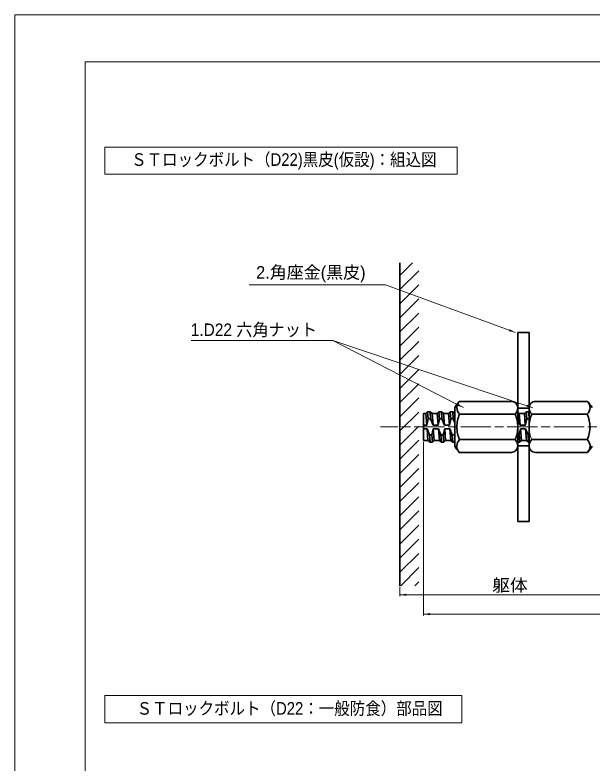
# Model space of a CAD drawing. Units: millimetres at full size, sheet at 1:2; details may follow other scales. Extents: x 1798 to 3480, y 1300 to 2488.
# Drawn here: x 1798 to 2257, y 1894 to 2488 of the extents above; entities that cross this region are included whole.
import ezdxf
from ezdxf.enums import TextEntityAlignment as Align

# ---------------------------------------------------------------- set-up
doc = ezdxf.new("R2010")
doc.units = ezdxf.units.MM
doc.header["$LTSCALE"] = 2
doc.linetypes.add('CHAIN', pattern=[18.5, 12, -1.5, 3.5, -1.5])
for name, color, linetype, lineweight in [('0_2', 7, 'Continuous', 13), ('1 外形線', 7, 'Continuous', 35), ('2 細い実線', 3, 'Continuous', 20), ('4中心線', 1, 'CHAIN', 15), ('6 寸法線', 4, 'Continuous', 13), ('7 枠・タイトル', 7, 'Continuous', 13), ('Defpoints_3', 7, 'Continuous', 13)]:
    doc.layers.add(name, color=color, linetype=linetype, lineweight=lineweight)
doc.styles.add('ＭＳ Ｐゴシック', font='')
doc.styles.get('ＭＳ Ｐゴシック').set_extended_font_data('MS PGothic')

# ---------------------------------------------------------------- blocks, each defined once
blk = doc.blocks.new('filled_arrow')
at = {"color": 0, "linetype": 'Continuous', "lineweight": -2}
blk.add_solid([(7.5, 1.25), (0, 0), (7.5, -1.25)], dxfattribs=at)

msp = doc.modelspace()

# ---------------------------------------------------------------- hatches: boundary and pattern name
at = {"layer": '2 細い実線'}
h = msp.add_hatch(dxfattribs=at)
h.set_pattern_fill('USER', color=256, style=0, pattern_type=2)
h.set_pattern_definition([(45, (1874.893, 1299.905), (-5.61266, 5.61266), [])])
h.paths.add_polyline_path([(2118.985, 2162.287), (2118.985, 2160.797), (2118.985, 2159.287), (2118.985, 2151.437), (2118.986, 2034.744), (2103.986, 2034.744), (2103.985, 2160.797), (2103.984, 2291.062), (2118.984, 2291.062), (2118.985, 2170.137)])

# ---------------------------------------------------------------- linework, layer by layer
at = {"layer": '0_2'}
msp.add_arc((2231.506, 2160.797), 25, 179.99696, 203.86302, dxfattribs=at)
at = {"layer": '1 外形線'}
for p, q in [((2103.986, 2034.744), (2103.984, 2291.062)), ((2197.508, 2175.799), (2197.51, 2235.802)), ((2206.51, 2235.801), (2197.51, 2235.802)), ((2206.51, 2235.801), (2206.508, 2175.799)), ((2192.509, 2180.998), (2151.099, 2180.998)), ((2211.508, 2180.998), (2252.918, 2180.996)), ((2147.509, 2160.798), (2147.509, 2176.158)), ((2206.508, 2175.799), (2197.508, 2175.799)), ((2197.509, 2160.798), (2197.509, 2175.998)), ((2206.506, 2160.798), (2206.507, 2175.998)), ((2122.764, 2171.556), (2122.765, 2150.056)), ((2124.43, 2171.538), (2122.764, 2171.538)), ((2125.823, 2172.887), (2124.43, 2171.538)), ((2125.194, 2162.288), (2124.43, 2171.538)), ((2126.299, 2167.137), (2125.823, 2172.887)), ((2127.824, 2172.887), (2125.823, 2172.887)), ((2127.824, 2172.887), (2129.44, 2171.538)), ((2128.299, 2167.137), (2127.824, 2172.887)), ((2130.204, 2162.287), (2129.44, 2171.538)), ((2133.453, 2171.538), (2129.44, 2171.538)), ((2134.846, 2172.887), (2133.453, 2171.538)), ((2134.217, 2162.287), (2133.453, 2171.538)), ((2135.322, 2167.137), (2134.846, 2172.887)), ((2136.847, 2172.887), (2134.846, 2172.887)), ((2136.847, 2172.887), (2138.463, 2171.537)), ((2137.322, 2167.137), (2136.847, 2172.887)), ((2142.476, 2171.538), (2138.463, 2171.538)), ((2139.227, 2162.287), (2138.463, 2171.537)), ((2143.869, 2172.887), (2142.476, 2171.538)), ((2143.24, 2162.287), (2142.476, 2171.538)), ((2144.345, 2167.137), (2143.869, 2172.887)), ((2145.87, 2172.887), (2143.869, 2172.887)), ((2145.87, 2172.887), (2147.486, 2171.537)), ((2146.345, 2167.137), (2145.87, 2172.887)), ((2147.509, 2171.257), (2147.486, 2171.537)), ((2147.509, 2171.537), (2147.486, 2171.537)), ((2195.372, 2170.913), (2151.264, 2170.913)), ((2197.509, 2172.553), (2198.724, 2171.538)), ((2202.737, 2171.539), (2198.724, 2171.539)), ((2199.488, 2162.289), (2198.724, 2171.538)), ((2204.131, 2172.888), (2202.738, 2171.539)), ((2203.502, 2162.289), (2202.738, 2171.539)), ((2206.13, 2172.888), (2204.131, 2172.888)), ((2204.606, 2167.139), (2204.131, 2172.888)), ((2206.13, 2172.888), (2206.507, 2172.574)), ((2206.507, 2168.339), (2206.13, 2172.888)), ((2208.645, 2170.913), (2252.752, 2170.911)), ((2125.194, 2162.288), (2122.765, 2162.288)), ((2126.299, 2167.137), (2125.194, 2162.288)), ((2126.299, 2167.137), (2128.299, 2167.137)), ((2128.299, 2167.137), (2130.204, 2162.287)), ((2134.217, 2162.287), (2130.204, 2162.287)), ((2135.322, 2167.137), (2134.217, 2162.287)), ((2135.322, 2167.137), (2137.322, 2167.137)), ((2137.322, 2167.137), (2139.227, 2162.287)), ((2143.24, 2162.287), (2139.227, 2162.287)), ((2144.345, 2167.137), (2143.24, 2162.287)), ((2144.345, 2167.137), (2146.345, 2167.137)), ((2146.345, 2167.137), (2147.51, 2164.172)), ((2197.582, 2167.139), (2197.51, 2168.015)), ((2197.51, 2167.139), (2197.582, 2167.139)), ((2197.582, 2167.139), (2199.488, 2162.289)), ((2203.501, 2162.289), (2199.488, 2162.289)), ((2204.606, 2167.139), (2203.502, 2162.289)), ((2204.606, 2167.139), (2206.507, 2167.138)), ((2125.442, 2159.288), (2122.765, 2159.288)), ((2126.206, 2150.038), (2125.442, 2159.288)), ((2127.348, 2154.437), (2125.442, 2159.288)), ((2129.348, 2154.438), (2130.452, 2159.288)), ((2131.216, 2150.037), (2130.452, 2159.288)), ((2134.465, 2159.288), (2130.452, 2159.288)), ((2135.229, 2150.038), (2134.465, 2159.288)), ((2136.371, 2154.437), (2134.465, 2159.288)), ((2138.371, 2154.438), (2139.475, 2159.288)), ((2140.239, 2150.037), (2139.475, 2159.288)), ((2143.488, 2159.288), (2139.475, 2159.288)), ((2144.252, 2150.037), (2143.488, 2159.288)), ((2145.394, 2154.437), (2143.488, 2159.288)), ((2147.509, 2160.798), (2147.509, 2145.439)), ((2197.509, 2160.798), (2197.509, 2145.598)), ((2198.631, 2154.439), (2199.736, 2159.289)), ((2203.749, 2159.289), (2199.736, 2159.289)), ((2200.5, 2150.039), (2199.736, 2159.288)), ((2204.514, 2150.039), (2203.75, 2159.289)), ((2205.655, 2154.438), (2203.75, 2159.289)), ((2206.506, 2160.798), (2206.506, 2145.598)), ((2127.348, 2154.437), (2129.348, 2154.438)), ((2127.823, 2148.687), (2127.348, 2154.437)), ((2129.823, 2148.687), (2129.348, 2154.438)), ((2136.371, 2154.437), (2138.371, 2154.438)), ((2136.846, 2148.687), (2136.371, 2154.437)), ((2138.846, 2148.687), (2138.371, 2154.438)), ((2145.869, 2148.687), (2145.394, 2154.437)), ((2145.394, 2154.437), (2147.394, 2154.437)), ((2147.394, 2154.437), (2147.51, 2154.947)), ((2147.51, 2153.033), (2147.394, 2154.437)), ((2195.372, 2150.683), (2151.264, 2150.683)), ((2197.51, 2154.439), (2198.631, 2154.439)), ((2199.106, 2148.688), (2198.631, 2154.439)), ((2205.655, 2154.438), (2206.506, 2154.439)), ((2206.131, 2148.688), (2205.655, 2154.438)), ((2208.644, 2150.683), (2252.751, 2150.681)), ((2126.206, 2150.038), (2122.765, 2150.038)), ((2127.823, 2148.687), (2126.206, 2150.038)), ((2129.823, 2148.687), (2127.823, 2148.687)), ((2129.823, 2148.687), (2131.216, 2150.038)), ((2135.229, 2150.038), (2131.216, 2150.037)), ((2136.846, 2148.687), (2135.229, 2150.038)), ((2138.846, 2148.687), (2136.846, 2148.687)), ((2138.846, 2148.687), (2140.239, 2150.037)), ((2144.252, 2150.037), (2140.239, 2150.037)), ((2145.869, 2148.687), (2144.252, 2150.037)), ((2147.51, 2148.687), (2145.869, 2148.687)), ((2197.507, 2145.799), (2197.506, 2085.802)), ((2206.507, 2145.799), (2197.507, 2145.799)), ((2199.106, 2148.688), (2197.509, 2148.689)), ((2199.106, 2148.688), (2200.5, 2150.039)), ((2204.514, 2150.039), (2200.5, 2150.039)), ((2206.131, 2148.688), (2204.514, 2150.039)), ((2206.506, 2148.688), (2206.131, 2148.688)), ((2206.506, 2085.801), (2206.507, 2145.799)), ((2192.509, 2140.598), (2151.099, 2140.598)), ((2211.505, 2140.598), (2252.916, 2140.596)), ((2206.506, 2085.801), (2197.506, 2085.802))]:
    msp.add_line(p, q, dxfattribs=at)
for centre, radius, start, end in [((2173.279, 2160.798), 30, 137.67514, 149.20449), ((2156.342, 2176.041), 7.216, 136.60274, 225.27705), ((2192.509, 2175.998), 5, 0, 90), ((2211.507, 2175.998), 5, 89.99696, 179.99696), ((2247.674, 2176.038), 7.216, 314.71991, 43.39422), ((2230.736, 2160.797), 30, 30.79248, 42.32182), ((2190.493, 2175.956), 7.016, 314.05313, 0.1882), ((2213.523, 2175.955), 7.016, 179.80877, 225.94383), ((2174.127, 2160.798), 25, 156.13394, 180), ((2172.509, 2160.798), 25, 0, 23.86606), ((2231.506, 2160.797), 25, 156.1309, 179.99696), ((2229.889, 2160.797), 25, 359.99696, 23.86302), ((2174.127, 2160.798), 25, 180, 203.86606), ((2172.509, 2160.798), 25, 336.13394, 0), ((2229.889, 2160.797), 25, 336.1309, 359.99696), ((2156.342, 2145.556), 7.216, 134.72295, 223.39726), ((2190.493, 2145.641), 7.016, 359.8118, 45.94687), ((2213.522, 2145.64), 7.016, 134.0501, 180.18516), ((2247.673, 2145.554), 7.216, 316.5997, 45.27402), ((2173.279, 2160.798), 30, 210.79551, 222.32486), ((2192.509, 2145.598), 5, 270, 0), ((2211.506, 2145.598), 5, 179.99696, 269.99696), ((2230.736, 2160.797), 30, 317.67211, 329.20145)]:
    msp.add_arc(centre, radius, start, end, dxfattribs=at)
at = {"layer": '4中心線'}
msp.add_line((3323.229, 2160.798), (2088.495, 2160.798), dxfattribs=at)
at = {"layer": '6 寸法線'}
for p, q in [((2122.765, 2149.038), (2122.765, 2011.157)), ((2103.986, 2033.744), (2103.986, 2026.522)), ((2103.986, 2027.522), (2278.611, 2027.522)), ((2122.765, 2012.157), (3240.559, 2012.157))]:
    msp.add_line(p, q, dxfattribs=at)
for points in [[(2195.509, 2235.87), (2190.816, 2237.595), (2092.545, 2273.705), (1984.159, 2273.705)], [(2154.341, 2176.109), (2149.893, 2178.392), (2050.697, 2229.295), (1938.185, 2229.295)], [(2209.506, 2176.066), (2204.765, 2177.655), (2050.697, 2229.295)]]:
    msp.add_lwpolyline(points, dxfattribs=at)
at = {"layer": '7 枠・タイトル'}
for p, q in [((1853.846, 1337.13), (1853.846, 2450.683)), ((3424.542, 2450.683), (1853.846, 2450.683)), ((1869.683, 2383.047), (2149.282, 2383.047)), ((1869.683, 2383.047), (1869.683, 2361.476)), ((2149.282, 2383.047), (2149.282, 2361.476)), ((1869.683, 2361.476), (2149.282, 2361.476)), ((1869.683, 1947.416), (2153.098, 1947.416)), ((1869.683, 1947.416), (1869.683, 1925.845)), ((2153.098, 1947.416), (2153.098, 1925.845)), ((1869.683, 1925.845), (2153.098, 1925.845))]:
    msp.add_line(p, q, dxfattribs=at)
at = {"layer": 'Defpoints_3'}
msp.add_lwpolyline([(1798.194, 1299.907), (3480.194, 1299.907), (3480.194, 2487.907), (1798.194, 2487.907)], close=True, dxfattribs=at)

# ---------------------------------------------------------------- block references
at = {"layer": '6 寸法線', "xscale": 0.667, "yscale": 0.667}
for p, rotation in [((2195.509, 2235.87), 159.8), ((2154.341, 2176.109), 152.8), ((2209.506, 2176.066), 161.5)]:
    msp.add_blockref('filled_arrow', p, dxfattribs=dict(at, rotation=rotation))
for p in [(2103.986, 2027.522), (2122.765, 2012.157)]:
    msp.add_blockref('filled_arrow', p, dxfattribs=at)

# ---------------------------------------------------------------- texts
at = {"layer": '6 寸法線', "color": 7, "style": 'ＭＳ Ｐゴシック'}
msp.add_text('2.角座金(黒皮)', height=9.897, dxfattribs=at).set_placement((1989.721, 2275.619), align=Align.BOTTOM_LEFT)
at = {"layer": '6 寸法線', "color": 7, "style": 'ＭＳ Ｐゴシック', "width": 0.95}
msp.add_text('1.D22 六角ナット', height=9.897, dxfattribs=at).set_placement((1937.744, 2230.059), align=Align.BOTTOM_LEFT)
at = {"layer": '6 寸法線', "style": 'ＭＳ Ｐゴシック', "width": 1.05}
msp.add_text('躯体', height=9.897, dxfattribs=at).set_placement((2191.299, 2035.112), align=Align.MIDDLE_CENTER)
at = {"layer": '7 枠・タイトル', "style": 'ＭＳ Ｐゴシック', "width": 0.9}
for s, p in [('ＳＴロックボルト（D22)黒皮(仮設)：組込図', (1890.474, 2365.089)), ('ＳＴロックボルト（D22：一般防食）部品図', (1894.825, 1929.283))]:
    msp.add_text(s, height=10.02, dxfattribs=at).set_placement(p, align=Align.BOTTOM_LEFT)

doc.saveas('drawing.dxf')
